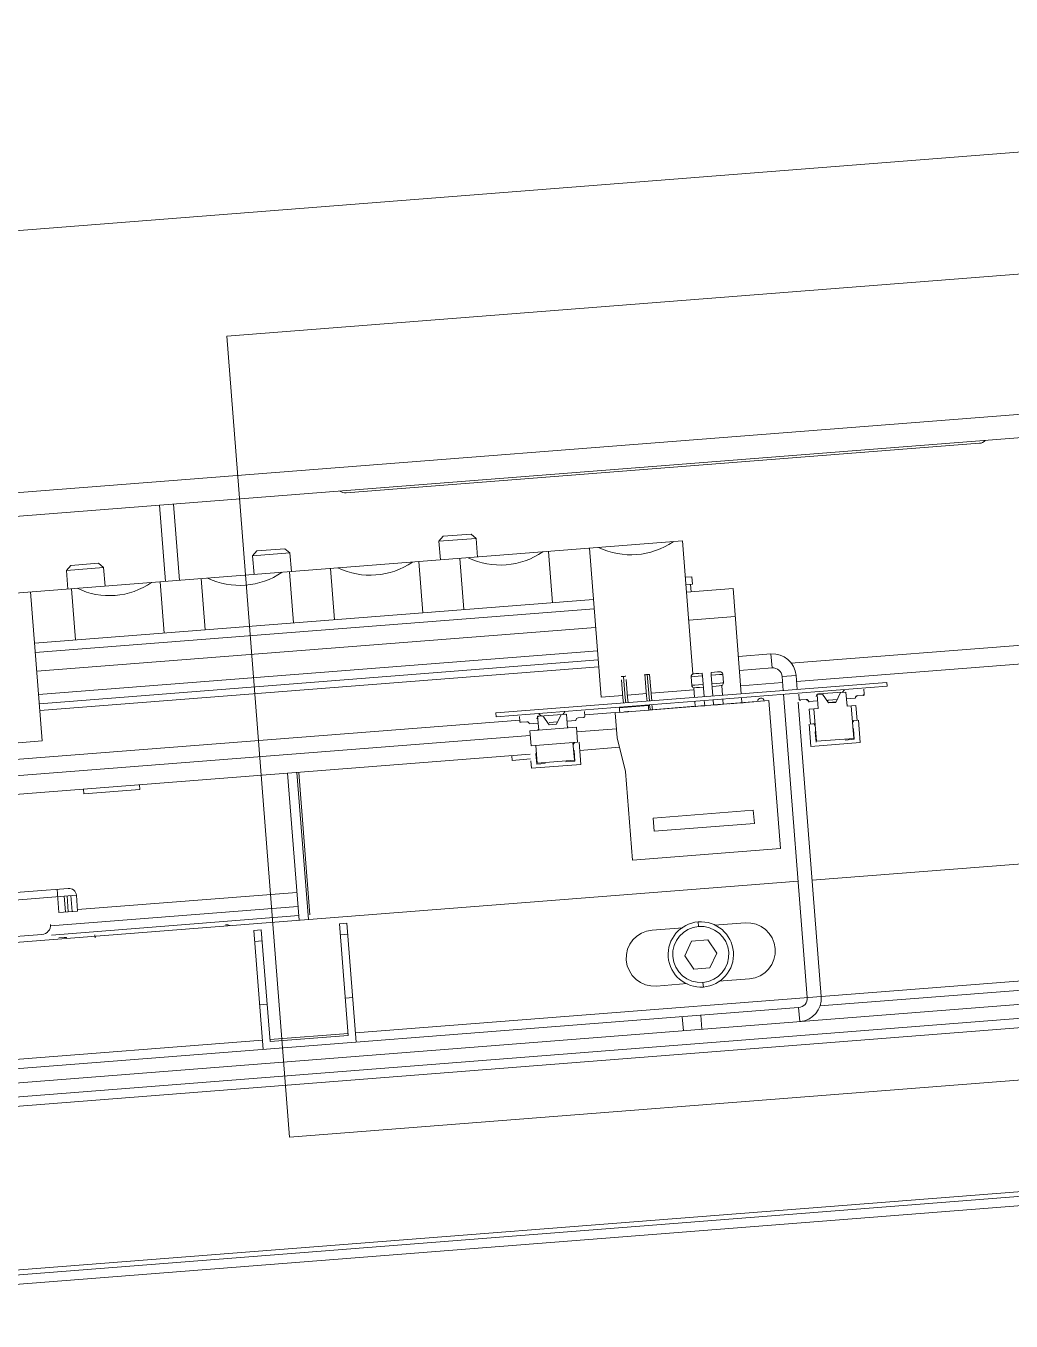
# Model space of a CAD drawing. Header units: millimetres. Extents: x 1954135 to 2038297, y 1349223 to 1397094.
# Drawn here: x 2001714.5 to 2001819.9, y 1381366.7 to 1381505.4 of the extents above; entities that cross this region are included whole.
import ezdxf

# ---------------------------------------------------------------- set-up
doc = ezdxf.new("R2010")
doc.units = ezdxf.units.MM
doc.header["$MEASUREMENT"] = 0
doc.layers.add('02_Unterzug', color=253, linetype='Continuous', lineweight=0, transparency=0.4)
doc.layers.add('10_Einrichtung', color=7, linetype='Continuous', lineweight=0)
doc.layers.add('10_Einrichtung (Construction)', color=7, linetype='Continuous', lineweight=0)

# ---------------------------------------------------------------- blocks, each defined once
blk = doc.blocks.new('GuLBl')
at = {"layer": '10_Einrichtung (Construction)', "color": 5, "linetype": 'Continuous', "lineweight": 13, "flags": 128}
blk.add_lwpolyline([(-1176.75, 0), (-0.5, 0), (-0.5, -86.05), (-1176.75, -86.05)], close=True, dxfattribs=at)
blk = doc.blocks.new('*U1541')
at = {"layer": '02_Unterzug', "color": 7}
for p, q in [((-1380.25, 10.18), (-1671.25, 10.18)), ((-1637.25, -17.82), (-1414.25, -17.82)), ((-1414.75, -20.32), (-1636.75, -20.32)), ((-1579.75, -20.32), (-1579.75, -28.52)), ((-1578.25, -28.52), (-1578.25, -20.32)), ((-1491.75, -20.57), (-1559.75, -20.57)), ((-1589.75, -26.02), (-1590.25, -26.52)), ((-1589.75, -26.02), (-1586.75, -26.02)), ((-1586.25, -26.52), (-1586.75, -26.02)), ((-1569.75, -26.02), (-1570.25, -26.52)), ((-1569.75, -26.02), (-1566.75, -26.02)), ((-1566.25, -26.52), (-1566.75, -26.02)), ((-1549.75, -26.02), (-1550.25, -26.52)), ((-1549.75, -26.02), (-1546.75, -26.02)), ((-1546.25, -26.52), (-1546.75, -26.02)), ((-1590.25, -26.52), (-1590.25, -28.52)), ((-1586.25, -26.52), (-1590.25, -26.52)), ((-1586.25, -28.52), (-1586.25, -26.52)), ((-1570.25, -26.52), (-1570.25, -28.52)), ((-1566.25, -26.52), (-1570.25, -26.52)), ((-1566.25, -28.52), (-1566.25, -26.52)), ((-1550.25, -26.52), (-1550.25, -28.52)), ((-1546.25, -26.52), (-1550.25, -26.52)), ((-1546.25, -28.52), (-1546.25, -26.52)), ((-1604.25, -28.52), (-1524.25, -28.52)), ((-1594.25, -44.52), (-1594.25, -28.52)), ((-1589.85, -34.02), (-1589.85, -28.52)), ((-1580.35, -34.02), (-1580.35, -28.52)), ((-1575.95, -34.02), (-1575.95, -28.52)), ((-1566.45, -34.02), (-1566.45, -28.52)), ((-1562.05, -34.02), (-1562.05, -28.52)), ((-1552.55, -34.02), (-1552.55, -28.52)), ((-1548.15, -34.02), (-1548.15, -28.52)), ((-1538.65, -34.02), (-1538.65, -28.52)), ((-1534.25, -28.52), (-1534.25, -44.52)), ((-1524.25, -42.8), (-1524.25, -28.52)), ((-1523.55, -32.42), (-1524.25, -32.42)), ((-1523.55, -33.22), (-1524.25, -33.22)), ((-1523.75, -34.02), (-1523.75, -33.22)), ((-1523.55, -33.22), (-1523.55, -32.42)), ((-1534.25, -34.02), (-1594.25, -34.02)), ((-1524.25, -34.02), (-1519.25, -34.02)), ((-1519.25, -34.02), (-1519.25, -45.32)), ((-1594.25, -35.02), (-1534.25, -35.02)), ((-1534.25, -37.02), (-1594.25, -37.02)), ((-1519.25, -37.02), (-1524.25, -37.02)), ((-1534.25, -39.52), (-1594.25, -39.52)), ((-1534.25, -40.52), (-1594.25, -40.52)), ((-1534.25, -41.26), (-1594.25, -41.26)), ((-1519.25, -41.32), (-1515.75, -41.32)), ((-1515.75, -42.82), (-1515.75, -41.32)), ((-1529.12, -45.32), (-1529.12, -42.49)), ((-1528.87, -45.32), (-1528.87, -42.49)), ((-1523.25, -42.79), (-1523.84, -42.79)), ((-1523.25, -42.79), (-1523.25, -42.79)), ((-1522.3, -42.79), (-1522.3, -42.79)), ((-1519.25, -42.82), (-1515.75, -42.82)), ((-1513.7, -42.48), (-1457.64, -42.48)), ((-1524.47, -43.08), (-1524.47, -44.02)), ((-1524.27, -44.29), (-1524.27, -45.32)), ((-1523.25, -43.09), (-1523.25, -45.32)), ((-1522.3, -43.09), (-1522.3, -45.32)), ((-1521.27, -45.32), (-1521.27, -44.27)), ((-1521.07, -44.02), (-1521.07, -43.08)), ((-1514.75, -43.82), (-1513.25, -43.82)), ((-1514.75, -45.32), (-1514.75, -43.82)), ((-1513.25, -45.32), (-1513.25, -43.82)), ((-1604.25, -44.52), (-1594.25, -44.52)), ((-1545.62, -45.73), (-1545.62, -45.32)), ((-1545.62, -45.32), (-1503.62, -45.32)), ((-1503.62, -45.73), (-1545.62, -45.73)), ((-1534.25, -44.52), (-1531.91, -44.52)), ((-1531.41, -44.52), (-1529.37, -44.52)), ((-1529.12, -46.2), (-1529.12, -45.73)), ((-1528.87, -44.52), (-1524.27, -44.52)), ((-1528.87, -46.29), (-1528.87, -45.73)), ((-1524.27, -45.73), (-1524.27, -46.31)), ((-1523.25, -45.73), (-1523.25, -46.29)), ((-1522.3, -45.73), (-1522.3, -46.29)), ((-1521.27, -46.31), (-1521.27, -45.73)), ((-1519.25, -44.48), (-1514.75, -44.48)), ((-1519.25, -45.73), (-1519.25, -46.29)), ((-1514.75, -78.32), (-1514.75, -45.73)), ((-1513.25, -44.48), (-1457.64, -44.48)), ((-1503.62, -45.73), (-1503.62, -45.32)), ((-1543.12, -46.28), (-1604.25, -46.28)), ((-1543.12, -46.41), (-1543.12, -45.91)), ((-1542.99, -46.53), (-1542.37, -46.53)), ((-1541.17, -46.78), (-1542.12, -46.78)), ((-1541.27, -46.28), (-1541.27, -46.28)), ((-1540.6, -46.03), (-1541.17, -46.03)), ((-1541.17, -47.53), (-1541.17, -46.03)), ((-1540.77, -46.03), (-1541.02, -45.78)), ((-1540.02, -47.03), (-1540.6, -46.03)), ((-1540.46, -46.03), (-1538.07, -46.03)), ((-1540, -47.03), (-1540.02, -47.03)), ((-1540.02, -47.03), (-1540, -47.03)), ((-1539.22, -47.03), (-1540.02, -47.03)), ((-1540, -47.03), (-1540.02, -47.03)), ((-1539.08, -46.78), (-1540, -46.78)), ((-1540, -46.98), (-1540, -46.98)), ((-1539.22, -47.03), (-1539.24, -47.03)), ((-1538.64, -46.03), (-1539.22, -47.03)), ((-1538.47, -46.03), (-1538.22, -45.78)), ((-1538.47, -45.98), (-1538.47, -45.98)), ((-1538.22, -45.98), (-1538.22, -45.98)), ((-1538.07, -47.53), (-1538.07, -46.03)), ((-1537.12, -46.78), (-1538.07, -46.78)), ((-1536.25, -46.53), (-1536.87, -46.53)), ((-1536.12, -45.91), (-1536.12, -46.41)), ((-1532.87, -46.28), (-1536.12, -46.28)), ((-1532.87, -46.29), (-1532.87, -48.99)), ((-1532.87, -46.29), (-1516.37, -46.29)), ((-1529.27, -45.79), (-1532.4, -45.79)), ((-1524.27, -46.28), (-1528.96, -46.28)), ((-1528.5, -46.29), (-1528.87, -46.29)), ((-1517.97, -46.29), (-1522.3, -46.29)), ((-1516.37, -46.29), (-1516.37, -62.17)), ((-1516.37, -46.29), (-1516.37, -46.29)), ((-1516.37, -46.29), (-1516.37, -62.17)), ((-1513.25, -78.32), (-1513.25, -46.68)), ((-1513.12, -45.86), (-1513.12, -46.36)), ((-1513.12, -46.41), (-1513.12, -46.41)), ((-1512.37, -46.48), (-1512.99, -46.48)), ((-1512.99, -46.53), (-1512.99, -46.53)), ((-1512.37, -46.53), (-1512.37, -46.53)), ((-1511.17, -46.73), (-1512.12, -46.73)), ((-1512.12, -46.78), (-1512.12, -46.78)), ((-1511.27, -46.23), (-1511.27, -46.23)), ((-1511.17, -46.03), (-1511.17, -47.53)), ((-1510.6, -46.03), (-1511.17, -46.03)), ((-1508.47, -45.98), (-1511.02, -45.98)), ((-1510.02, -47.03), (-1510.6, -46.03)), ((-1509.22, -47.03), (-1510.02, -47.03)), ((-1510, -46.73), (-1509.05, -46.73)), ((-1509.19, -46.98), (-1510, -46.98)), ((-1508.64, -46.03), (-1509.22, -47.03)), ((-1508.07, -46.03), (-1508.64, -46.03)), ((-1508.22, -45.78), (-1508.47, -46.03)), ((-1508.07, -47.53), (-1508.07, -46.03)), ((-1508.07, -46.73), (-1507.12, -46.73)), ((-1507.12, -46.78), (-1507.12, -46.78)), ((-1506.25, -46.48), (-1506.87, -46.48)), ((-1506.87, -46.53), (-1506.87, -46.53)), ((-1506.25, -46.53), (-1506.25, -46.53)), ((-1506.12, -45.86), (-1506.12, -46.36)), ((-1506.12, -46.41), (-1506.12, -46.41)), ((-1542.12, -48.02), (-1609.25, -48.02)), ((-1542.12, -47.53), (-1542.12, -49.13)), ((-1542.12, -47.53), (-1537.12, -47.53)), ((-1541.27, -47.41), (-1541.27, -47.41)), ((-1537.97, -47.41), (-1537.97, -47.41)), ((-1537.12, -49.13), (-1537.12, -47.53)), ((-1532.87, -48.02), (-1537.12, -48.02)), ((-1512.12, -47.53), (-1511.17, -47.53)), ((-1512.12, -49.13), (-1512.12, -47.53)), ((-1511.62, -47.53), (-1511.62, -51.03)), ((-1508.07, -47.53), (-1507.12, -47.53)), ((-1507.97, -47.41), (-1507.97, -47.41)), ((-1507.62, -51.03), (-1507.62, -47.53)), ((-1507.12, -47.53), (-1507.12, -49.13)), ((-1542.12, -49.13), (-1537.12, -49.13)), ((-1541.67, -50.03), (-1541.62, -49.93)), ((-1541.62, -51.03), (-1541.62, -49.13)), ((-1537.62, -49.33), (-1537.47, -49.13)), ((-1537.62, -49.13), (-1537.62, -51.03)), ((-1537.62, -49.93), (-1537.57, -50.03)), ((-1536.97, -51.53), (-1536.97, -49.13)), ((-1532.87, -48.99), (-1532.25, -52.67)), ((-1532.87, -48.99), (-1532.87, -48.99)), ((-1512.27, -51.53), (-1512.27, -49.13)), ((-1512.12, -49.13), (-1511.62, -49.13)), ((-1511.77, -49.13), (-1511.62, -49.33)), ((-1511.67, -50.03), (-1511.62, -49.93)), ((-1507.62, -49.33), (-1507.47, -49.13)), ((-1507.62, -49.13), (-1507.12, -49.13)), ((-1507.62, -49.93), (-1507.57, -50.03)), ((-1506.97, -51.53), (-1506.97, -49.13)), ((-1542.27, -50.02), (-1609.25, -50.02)), ((-1590.25, -50.02), (-1590.25, -50.52)), ((-1584.25, -50.52), (-1590.25, -50.52)), ((-1584.25, -50.52), (-1584.25, -50.02)), ((-1568.34, -65.82), (-1568.34, -50.02)), ((-1567.34, -50.02), (-1567.34, -65.82)), ((-1567.14, -50.02), (-1567.14, -65.32)), ((-1544.25, -50.02), (-1544.25, -50.52)), ((-1542.28, -50.52), (-1544.25, -50.52)), ((-1542.27, -50.74), (-1542.27, -51.53)), ((-1541.67, -51.13), (-1541.67, -50.03)), ((-1540.77, -51.13), (-1541.67, -51.13)), ((-1541.62, -51.03), (-1537.62, -51.03)), ((-1537.57, -51.13), (-1538.56, -51.13)), ((-1537.57, -50.03), (-1537.57, -51.13)), ((-1532.7, -50.02), (-1536.97, -50.02)), ((-1511.67, -51.13), (-1511.67, -50.03)), ((-1507.62, -51.03), (-1511.62, -51.03)), ((-1507.57, -51.13), (-1508.56, -51.13)), ((-1507.57, -50.03), (-1507.57, -51.13)), ((-1536.97, -51.53), (-1542.27, -51.53)), ((-1532.25, -52.67), (-1532.25, -62.17)), ((-1532.25, -52.67), (-1532.25, -52.67)), ((-1506.97, -51.53), (-1512.27, -51.53)), ((-1529.69, -57.87), (-1518.94, -57.87)), ((-1529.69, -59.27), (-1529.69, -57.87)), ((-1518.94, -57.87), (-1518.94, -59.27)), ((-1518.94, -59.27), (-1529.69, -59.27)), ((-1592.7, -60.48), (-1621.75, -60.48)), ((-1593.9, -60.48), (-1593.9, -62.98)), ((-1591.9, -61.28), (-1621.75, -61.28)), ((-1593.2, -62.98), (-1593.2, -61.28)), ((-1592.9, -61.28), (-1592.9, -62.98)), ((-1592.5, -61.28), (-1592.5, -62.98)), ((-1591.9, -62.98), (-1591.9, -61.28)), ((-1532.25, -62.17), (-1516.37, -62.17)), ((-1532.25, -62.17), (-1532.25, -62.17)), ((-1516.37, -62.17), (-1516.37, -62.17)), ((-1593.9, -62.98), (-1591.9, -62.98)), ((-1591.9, -62.82), (-1568.34, -62.82)), ((-1621.75, -65.18), (-1595.9, -65.18)), ((-1594.9, -64.32), (-1568.34, -64.32)), ((-1514.75, -65.82), (-1621.75, -65.82)), ((-1594.9, -65.32), (-1568.34, -65.32)), ((-1590.25, -65.68), (-1590.25, -65.99)), ((-1573.25, -79.32), (-1573.25, -66.52)), ((-1572.45, -66.52), (-1573.25, -66.52)), ((-1572.45, -66.52), (-1572.45, -78.52)), ((-1564.05, -78.52), (-1564.05, -66.52)), ((-1564.05, -66.52), (-1563.25, -66.52)), ((-1563.25, -79.32), (-1563.25, -66.52)), ((-1427.75, -65.82), (-1513.25, -65.82)), ((-1572.45, -67.72), (-1573.25, -67.72)), ((-1563.25, -67.72), (-1564.05, -67.72)), ((-1525.75, -69.82), (-1525.75, -69.32)), ((-1527.44, -69.82), (-1530.75, -69.82)), ((-1520.75, -69.82), (-1524.06, -69.82)), ((-1527.48, -72.82), (-1526.62, -71.32)), ((-1526.62, -71.32), (-1524.88, -71.32)), ((-1524.88, -71.32), (-1524.02, -72.82)), ((-1526.62, -74.32), (-1527.48, -72.82)), ((-1524.02, -72.82), (-1524.88, -74.32)), ((-1572.45, -74.52), (-1573.25, -74.52)), ((-1563.25, -74.52), (-1564.05, -74.52)), ((-1524.88, -74.32), (-1526.62, -74.32)), ((-1530.75, -75.82), (-1527.44, -75.82)), ((-1525.75, -76.32), (-1525.75, -75.82)), ((-1524.06, -75.82), (-1520.75, -75.82)), ((-1573.25, -78.32), (-1625.75, -78.32)), ((-1564.05, -78.32), (-1572.45, -78.32)), ((-1564.05, -78.52), (-1572.45, -78.52)), ((-1425.75, -78.32), (-1563.25, -78.32)), ((-1515.75, -79.32), (-1620.75, -79.32)), ((-1528.25, -80.82), (-1528.25, -79.32)), ((-1526.25, -79.32), (-1526.25, -80.82)), ((-1515.75, -79.32), (-1515.75, -80.82)), ((-1425.75, -79.32), (-1513.46, -79.32)), ((-1652.25, -80.82), (-1399.25, -80.82)), ((-1652.25, -82.32), (-1399.25, -82.32)), ((-1653.75, -83.32), (-1397.75, -83.32)), ((-1671.25, -100.82), (-1380.25, -100.82)), ((-1634.75, -101.32), (-1416.75, -101.32)), ((-1416.75, -102.32), (-1634.75, -102.32))]:
    blk.add_line(p, q, dxfattribs=at)
at = {"layer": '02_Unterzug', "color": 7, "flags": 128}
for points in [[(-1531.66, -42.49), (-1531.74, -42.49), (-1531.81, -42.49), (-1531.85, -42.49), (-1531.88, -42.49), (-1531.9, -42.49), (-1531.91, -42.49), (-1531.9, -42.49), (-1531.88, -42.49), (-1531.85, -42.49), (-1531.81, -42.49), (-1531.74, -42.49), (-1531.66, -42.49)], [(-1531.91, -42.84), (-1531.91, -44.78), (-1531.91, -45.32)], [(-1531.66, -42.49), (-1531.58, -42.49), (-1531.51, -42.49), (-1531.47, -42.49), (-1531.44, -42.49), (-1531.42, -42.49), (-1531.41, -42.49), (-1531.42, -42.49), (-1531.44, -42.49), (-1531.47, -42.49), (-1531.51, -42.49), (-1531.58, -42.49), (-1531.66, -42.49)], [(-1531.66, -45.32), (-1531.66, -44.78), (-1531.66, -42.49)], [(-1531.41, -45.32), (-1531.41, -44.78), (-1531.41, -42.84)], [(-1529.37, -42.43), (-1529.37, -44.75), (-1529.37, -45.32)], [(-1529.12, -42.49), (-1529.2, -42.49), (-1529.27, -42.49), (-1529.31, -42.49), (-1529.34, -42.49), (-1529.36, -42.49), (-1529.37, -42.49), (-1529.36, -42.49), (-1529.34, -42.49), (-1529.31, -42.49), (-1529.27, -42.49), (-1529.2, -42.49), (-1529.12, -42.49)], [(-1529.12, -42.49), (-1529.04, -42.49), (-1528.97, -42.49), (-1528.93, -42.49), (-1528.9, -42.49), (-1528.88, -42.49), (-1528.87, -42.49), (-1528.88, -42.49), (-1528.9, -42.49), (-1528.93, -42.49), (-1528.97, -42.49), (-1529.04, -42.49), (-1529.12, -42.49)], [(-1529.12, -42.49), (-1529.04, -42.49), (-1528.97, -42.49), (-1528.93, -42.49), (-1528.9, -42.49), (-1528.88, -42.49), (-1528.87, -42.49), (-1528.88, -42.49), (-1528.9, -42.49), (-1528.93, -42.49), (-1528.97, -42.49), (-1529.04, -42.49), (-1529.12, -42.49)], [(-1524.17, -42.79), (-1524.11, -42.79), (-1523.92, -42.79), (-1523.62, -42.79), (-1523.25, -42.79)], [(-1523.84, -42.79), (-1523.92, -42.79), (-1524.11, -42.79), (-1524.17, -42.79)], [(-1523.25, -43.09), (-1523.25, -43.03), (-1523.25, -42.98), (-1523.25, -42.88), (-1523.25, -42.81), (-1523.25, -42.79)], [(-1523.25, -42.79), (-1523.25, -42.81), (-1523.25, -42.88), (-1523.25, -42.98), (-1523.25, -43.09)], [(-1523.25, -43.09), (-1523.25, -43.03), (-1523.25, -42.98), (-1523.25, -42.88), (-1523.25, -42.81), (-1523.25, -42.79)], [(-1522.3, -42.79), (-1522.3, -42.81), (-1522.3, -42.84), (-1522.3, -42.88), (-1522.3, -42.98), (-1522.3, -43.09)], [(-1522.3, -42.79), (-1521.92, -42.79), (-1521.62, -42.79), (-1521.44, -42.79), (-1521.37, -42.79)], [(-1521.37, -42.79), (-1521.44, -42.79), (-1521.62, -42.79), (-1521.92, -42.79), (-1522.3, -42.79)], [(-1522.3, -43.09), (-1522.3, -43.03), (-1522.3, -42.98), (-1522.3, -42.88), (-1522.3, -42.81), (-1522.3, -42.79)], [(-1524.47, -43.09), (-1524.38, -43.09), (-1524.13, -43.09), (-1523.69, -43.09), (-1523.25, -43.09)], [(-1524.47, -44.01), (-1524.38, -44.01), (-1524.13, -44.01), (-1523.74, -44.01), (-1523.25, -44.01)], [(-1523.25, -44.01), (-1523.74, -44.01), (-1524.13, -44.01), (-1524.37, -44.01), (-1524.47, -44.01)], [(-1523.25, -44.29), (-1523.66, -44.29), (-1523.99, -44.29), (-1524.2, -44.29), (-1524.27, -44.29)], [(-1524.27, -44.29), (-1524.2, -44.29), (-1523.99, -44.29), (-1523.66, -44.29), (-1523.25, -44.29)], [(-1521.07, -43.09), (-1521.16, -43.09), (-1521.41, -43.09), (-1521.85, -43.09), (-1522.3, -43.09)], [(-1522.3, -43.09), (-1521.8, -43.09), (-1521.41, -43.09), (-1521.16, -43.09), (-1521.07, -43.09)], [(-1522.3, -44.01), (-1521.8, -44.01), (-1521.41, -44.01), (-1521.16, -44.01), (-1521.07, -44.01)], [(-1521.07, -44.01), (-1521.17, -44.01), (-1521.41, -44.01), (-1521.8, -44.01), (-1522.3, -44.01)], [(-1522.3, -44.29), (-1521.88, -44.29), (-1521.55, -44.29), (-1521.34, -44.29), (-1521.27, -44.29)], [(-1521.27, -44.29), (-1521.34, -44.29), (-1521.55, -44.29), (-1521.88, -44.29), (-1522.3, -44.29)], [(-1532.37, -46.29), (-1532.37, -46.1), (-1532.37, -45.94), (-1532.37, -45.83), (-1532.37, -45.79)], [(-1532.37, -45.79), (-1532.37, -45.83), (-1532.37, -45.94), (-1532.37, -46.1), (-1532.37, -46.29)], [(-1532.37, -46.29), (-1532.37, -46.1), (-1532.37, -45.94), (-1532.37, -45.83), (-1532.37, -45.79)], [(-1531.41, -46.29), (-1531.42, -46.29), (-1531.46, -46.29), (-1531.52, -46.29), (-1531.6, -46.29), (-1531.68, -46.29), (-1531.76, -46.29), (-1531.83, -46.29), (-1531.88, -46.29)], [(-1528.87, -46.29), (-1528.88, -46.29), (-1528.92, -46.29), (-1528.98, -46.29), (-1529.06, -46.29), (-1529.14, -46.29), (-1529.22, -46.29), (-1529.29, -46.29), (-1529.34, -46.29)], [(-1529.27, -45.79), (-1529.27, -45.83), (-1529.27, -45.94), (-1529.27, -46.1), (-1529.27, -46.29)], [(-1529.27, -46.29), (-1529.27, -46.1), (-1529.27, -45.94), (-1529.27, -45.83), (-1529.27, -45.79)], [(-1523.25, -46.29), (-1523.66, -46.29), (-1523.99, -46.29), (-1524.2, -46.29), (-1524.27, -46.29)], [(-1524.27, -46.29), (-1524.2, -46.29), (-1523.99, -46.29), (-1523.66, -46.29), (-1523.25, -46.29)], [(-1523.25, -46.29), (-1523.66, -46.29), (-1523.99, -46.29), (-1524.2, -46.29), (-1524.27, -46.29)], [(-1522.3, -46.29), (-1521.88, -46.29), (-1521.55, -46.29), (-1521.34, -46.29), (-1521.27, -46.29), (-1521.34, -46.29), (-1521.55, -46.29), (-1521.88, -46.29), (-1522.3, -46.29)], [(-1521.27, -46.29), (-1521.34, -46.29), (-1521.55, -46.29), (-1521.88, -46.29), (-1522.3, -46.29)], [(-1520.67, -46.29), (-1520.6, -46.29), (-1520.41, -46.29), (-1520.11, -46.29), (-1519.77, -46.29)], [(-1519.77, -46.29), (-1520.11, -46.29), (-1520.41, -46.29), (-1520.6, -46.29), (-1520.67, -46.29)], [(-1520.67, -46.29), (-1520.6, -46.29), (-1520.41, -46.29), (-1520.11, -46.29), (-1519.77, -46.29)], [(-1518.87, -46.29), (-1518.94, -46.29), (-1519.13, -46.29), (-1519.43, -46.29), (-1519.77, -46.29)], [(-1519.77, -46.29), (-1519.43, -46.29), (-1519.13, -46.29), (-1518.94, -46.29), (-1518.87, -46.29)], [(-1519.77, -46.29), (-1519.43, -46.29), (-1519.13, -46.29), (-1518.94, -46.29), (-1518.87, -46.29)], [(-1593.31, -65.73), (-1593.3, -65.71), (-1593.54, -65.68), (-1594.11, -65.68)]]:
    blk.add_lwpolyline(points, dxfattribs=at)
at = {"layer": '02_Unterzug', "color": 7}
for centre, radius, start, end in [((-1559.75, -19.57), 1, 228.5904, 270), ((-1491.75, -19.57), 1, 270, 311.4096), ((-1585.25, -21.59), 8, 240, 300), ((-1571.25, -21.59), 8, 240, 300), ((-1557.25, -21.59), 8, 240, 300), ((-1543.25, -21.59), 8, 240, 300), ((-1529.25, -21.59), 8, 240, 300), ((-1515.75, -43.82), 2.5, 0, 90), ((-1524.17, -43.09), 0.3, 90, 180.0175), ((-1521.37, -43.09), 0.3, 0.0175, 90), ((-1515.75, -43.82), 1, 360, 90), ((-1524.17, -44.01), 0.3, 180.0175, 250.5112), ((-1521.37, -44.01), 0.3, 289.6195, 0.0175), ((-1542.99, -46.41), 0.124, 179.6116, 270.3884), ((-1542.99, -46.41), 0.124, 179.6116, 270.3884), ((-1542.37, -46.78), 0.249, 359.8212, 90.1788), ((-1542.37, -46.78), 0.249, 359.8212, 90.1788), ((-1541.02, -46.28), 0.249, 89.8212, 180.1788), ((-1541.02, -46.28), 0.249, 89.8212, 180.1788), ((-1536.87, -46.78), 0.249, 89.8212, 180.1788), ((-1536.87, -46.78), 0.249, 89.8212, 180.1788), ((-1536.25, -46.41), 0.124, 269.6116, 0.3884), ((-1536.25, -46.41), 0.124, 269.6116, 0.3884), ((-1517.22, -46.29), 0.35, 0, 180), ((-1517.22, -46.29), 0.35, 90, 180), ((-1512.99, -46.36), 0.124, 179.6116, 270.3884), ((-1512.99, -46.36), 0.124, 179.6116, 270.3884), ((-1512.99, -46.41), 0.124, 179.6116, 270.3884), ((-1512.37, -46.73), 0.249, 359.8212, 90.1788), ((-1512.37, -46.73), 0.249, 359.8212, 90.1788), ((-1512.37, -46.78), 0.249, 359.8212, 90.1788), ((-1511.02, -46.23), 0.249, 89.8212, 180.1788), ((-1511.02, -46.23), 0.249, 89.8212, 180.1788), ((-1510, -46.85), 0.118, 86.506, 183.5289), ((-1510, -46.85), 0.118, 86.6109, 183.4238), ((-1506.87, -46.73), 0.249, 89.8212, 180.1788), ((-1506.87, -46.73), 0.249, 89.8212, 180.1788), ((-1506.87, -46.78), 0.249, 89.8212, 180.1788), ((-1506.25, -46.36), 0.124, 269.6116, 0.3884), ((-1506.25, -46.36), 0.124, 269.6116, 0.3884), ((-1506.25, -46.41), 0.124, 269.6116, 0.3884), ((-1541.15, -47.41), 0.124, 179.6299, 259.5788), ((-1541.15, -47.41), 0.124, 179.6354, 259.5979), ((-1592.7, -61.28), 0.8, 360, 90), ((-1595.9, -64.18), 1, 270, 0), ((-1576.21, -66.69), 1.01, 62.4037, 91.9828), ((-1525.75, -72.82), 3.5, 90, 270), ((-1525.75, -72.82), 3.5, 270, 90), ((-1530.75, -72.82), 3, 90, 270), ((-1525.75, -72.82), 3, 90, 270), ((-1525.75, -72.82), 3, 270, 90), ((-1520.75, -72.82), 3, 270, 90), ((-1515.75, -78.32), 2.5, 270, 360), ((-1515.75, -78.32), 1, 270, 0)]:
    blk.add_arc(centre, radius, start, end, dxfattribs=at)
blk = doc.blocks.new('Lübecker Kompakt 2024 rechts lang')
at = {"layer": '10_Einrichtung', "color": 7}
for p, q in [((-1380.25, 25.44), (-1671.25, 25.44)), ((-1637.25, -2.56), (-1414.25, -2.56)), ((-1414.75, -5.06), (-1636.75, -5.06)), ((-1579.75, -5.06), (-1579.75, -13.26)), ((-1578.25, -13.26), (-1578.25, -5.06)), ((-1491.75, -5.31), (-1559.75, -5.31)), ((-1589.75, -10.76), (-1590.25, -11.26)), ((-1589.75, -10.76), (-1586.75, -10.76)), ((-1586.25, -11.26), (-1586.75, -10.76)), ((-1569.75, -10.76), (-1570.25, -11.26)), ((-1569.75, -10.76), (-1566.75, -10.76)), ((-1566.25, -11.26), (-1566.75, -10.76)), ((-1549.75, -10.76), (-1550.25, -11.26)), ((-1549.75, -10.76), (-1546.75, -10.76)), ((-1546.25, -11.26), (-1546.75, -10.76)), ((-1590.25, -11.26), (-1590.25, -13.26)), ((-1586.25, -11.26), (-1590.25, -11.26)), ((-1586.25, -13.26), (-1586.25, -11.26)), ((-1570.25, -11.26), (-1570.25, -13.26)), ((-1566.25, -11.26), (-1570.25, -11.26)), ((-1566.25, -13.26), (-1566.25, -11.26)), ((-1550.25, -11.26), (-1550.25, -13.26)), ((-1546.25, -11.26), (-1550.25, -11.26)), ((-1546.25, -13.26), (-1546.25, -11.26)), ((-1604.25, -13.26), (-1524.25, -13.26)), ((-1594.25, -29.26), (-1594.25, -13.26)), ((-1589.85, -18.76), (-1589.85, -13.26)), ((-1580.35, -18.76), (-1580.35, -13.26)), ((-1575.95, -18.76), (-1575.95, -13.26)), ((-1566.45, -18.76), (-1566.45, -13.26)), ((-1562.05, -18.76), (-1562.05, -13.26)), ((-1552.55, -18.76), (-1552.55, -13.26)), ((-1548.15, -18.76), (-1548.15, -13.26)), ((-1538.65, -18.76), (-1538.65, -13.26)), ((-1534.25, -13.26), (-1534.25, -29.26)), ((-1524.25, -27.54), (-1524.25, -13.26)), ((-1523.55, -17.16), (-1524.25, -17.16)), ((-1523.55, -17.96), (-1524.25, -17.96)), ((-1523.75, -18.76), (-1523.75, -17.96)), ((-1523.55, -17.96), (-1523.55, -17.16)), ((-1534.25, -18.76), (-1594.25, -18.76)), ((-1524.25, -18.76), (-1519.25, -18.76)), ((-1519.25, -18.76), (-1519.25, -30.06)), ((-1594.25, -19.76), (-1534.25, -19.76)), ((-1534.25, -21.76), (-1594.25, -21.76)), ((-1519.25, -21.76), (-1524.25, -21.76)), ((-1534.25, -24.26), (-1594.25, -24.26)), ((-1534.25, -25.26), (-1594.25, -25.26)), ((-1534.25, -26), (-1594.25, -26)), ((-1519.25, -26.06), (-1515.75, -26.06)), ((-1515.75, -27.56), (-1515.75, -26.06)), ((-1529.12, -30.06), (-1529.12, -27.23)), ((-1528.87, -30.06), (-1528.87, -27.23)), ((-1523.25, -27.53), (-1523.84, -27.53)), ((-1523.25, -27.53), (-1523.25, -27.53)), ((-1522.3, -27.53), (-1522.3, -27.53)), ((-1519.25, -27.56), (-1515.75, -27.56)), ((-1513.7, -27.22), (-1457.64, -27.22)), ((-1524.47, -27.82), (-1524.47, -28.76)), ((-1524.27, -29.03), (-1524.27, -30.06)), ((-1523.25, -27.83), (-1523.25, -30.06)), ((-1522.3, -27.83), (-1522.3, -30.06)), ((-1521.27, -30.06), (-1521.27, -29.01)), ((-1521.07, -28.76), (-1521.07, -27.82)), ((-1514.75, -28.56), (-1513.25, -28.56)), ((-1514.75, -30.06), (-1514.75, -28.56)), ((-1513.25, -30.06), (-1513.25, -28.56)), ((-1604.25, -29.26), (-1594.25, -29.26)), ((-1545.62, -30.47), (-1545.62, -30.06)), ((-1545.62, -30.06), (-1503.62, -30.06)), ((-1503.62, -30.47), (-1545.62, -30.47)), ((-1534.25, -29.26), (-1531.91, -29.26)), ((-1531.41, -29.26), (-1529.37, -29.26)), ((-1529.12, -30.94), (-1529.12, -30.47)), ((-1528.87, -29.26), (-1524.27, -29.26)), ((-1528.87, -31.03), (-1528.87, -30.47)), ((-1524.27, -30.47), (-1524.27, -31.05)), ((-1523.25, -30.47), (-1523.25, -31.03)), ((-1522.3, -30.47), (-1522.3, -31.03)), ((-1521.27, -31.05), (-1521.27, -30.47)), ((-1519.25, -29.22), (-1514.75, -29.22)), ((-1519.25, -30.47), (-1519.25, -31.03)), ((-1514.75, -63.06), (-1514.75, -30.47)), ((-1513.25, -29.22), (-1457.64, -29.22)), ((-1503.62, -30.47), (-1503.62, -30.06)), ((-1543.12, -31.02), (-1604.25, -31.02)), ((-1543.12, -31.15), (-1543.12, -30.65)), ((-1542.99, -31.27), (-1542.37, -31.27)), ((-1541.17, -31.52), (-1542.12, -31.52)), ((-1541.27, -31.02), (-1541.27, -31.02)), ((-1540.6, -30.77), (-1541.17, -30.77)), ((-1541.17, -32.27), (-1541.17, -30.77)), ((-1540.77, -30.77), (-1541.02, -30.52)), ((-1540.02, -31.77), (-1540.6, -30.77)), ((-1540.46, -30.77), (-1538.07, -30.77)), ((-1540, -31.77), (-1540.02, -31.77)), ((-1540.02, -31.77), (-1540, -31.77)), ((-1539.22, -31.77), (-1540.02, -31.77)), ((-1540, -31.77), (-1540.02, -31.77)), ((-1539.08, -31.52), (-1540, -31.52)), ((-1540, -31.72), (-1540, -31.72)), ((-1539.22, -31.77), (-1539.24, -31.77)), ((-1538.64, -30.77), (-1539.22, -31.77)), ((-1538.47, -30.77), (-1538.22, -30.52)), ((-1538.47, -30.72), (-1538.47, -30.72)), ((-1538.22, -30.72), (-1538.22, -30.72)), ((-1538.07, -32.27), (-1538.07, -30.77)), ((-1537.12, -31.52), (-1538.07, -31.52)), ((-1536.25, -31.27), (-1536.87, -31.27)), ((-1536.12, -30.65), (-1536.12, -31.15)), ((-1532.87, -31.02), (-1536.12, -31.02)), ((-1532.87, -31.03), (-1532.87, -33.73)), ((-1532.87, -31.03), (-1516.37, -31.03)), ((-1529.27, -30.53), (-1532.4, -30.53)), ((-1524.27, -31.02), (-1528.96, -31.02)), ((-1528.5, -31.03), (-1528.87, -31.03)), ((-1517.97, -31.03), (-1522.3, -31.03)), ((-1516.37, -31.03), (-1516.37, -46.91)), ((-1516.37, -31.03), (-1516.37, -31.03)), ((-1516.37, -31.03), (-1516.37, -46.91)), ((-1513.25, -63.06), (-1513.25, -31.42)), ((-1513.12, -30.6), (-1513.12, -31.1)), ((-1513.12, -31.15), (-1513.12, -31.15)), ((-1512.37, -31.22), (-1512.99, -31.22)), ((-1512.99, -31.27), (-1512.99, -31.27)), ((-1512.37, -31.27), (-1512.37, -31.27)), ((-1511.17, -31.47), (-1512.12, -31.47)), ((-1512.12, -31.52), (-1512.12, -31.52)), ((-1511.27, -30.97), (-1511.27, -30.97)), ((-1511.17, -30.77), (-1511.17, -32.27)), ((-1510.6, -30.77), (-1511.17, -30.77)), ((-1508.47, -30.72), (-1511.02, -30.72)), ((-1510.02, -31.77), (-1510.6, -30.77)), ((-1509.22, -31.77), (-1510.02, -31.77)), ((-1510, -31.47), (-1509.05, -31.47)), ((-1509.19, -31.72), (-1510, -31.72)), ((-1508.64, -30.77), (-1509.22, -31.77)), ((-1508.07, -30.77), (-1508.64, -30.77)), ((-1508.22, -30.52), (-1508.47, -30.77)), ((-1508.07, -32.27), (-1508.07, -30.77)), ((-1508.07, -31.47), (-1507.12, -31.47)), ((-1507.12, -31.52), (-1507.12, -31.52)), ((-1506.25, -31.22), (-1506.87, -31.22)), ((-1506.87, -31.27), (-1506.87, -31.27)), ((-1506.25, -31.27), (-1506.25, -31.27)), ((-1506.12, -30.6), (-1506.12, -31.1)), ((-1506.12, -31.15), (-1506.12, -31.15)), ((-1542.12, -32.76), (-1609.25, -32.76)), ((-1542.12, -32.27), (-1542.12, -33.87)), ((-1542.12, -32.27), (-1537.12, -32.27)), ((-1541.27, -32.15), (-1541.27, -32.15)), ((-1537.97, -32.15), (-1537.97, -32.15)), ((-1537.12, -33.87), (-1537.12, -32.27)), ((-1532.87, -32.76), (-1537.12, -32.76)), ((-1512.12, -32.27), (-1511.17, -32.27)), ((-1512.12, -33.87), (-1512.12, -32.27)), ((-1511.62, -32.27), (-1511.62, -35.77)), ((-1508.07, -32.27), (-1507.12, -32.27)), ((-1507.97, -32.15), (-1507.97, -32.15)), ((-1507.62, -35.77), (-1507.62, -32.27)), ((-1507.12, -32.27), (-1507.12, -33.87)), ((-1542.12, -33.87), (-1537.12, -33.87)), ((-1541.67, -34.77), (-1541.62, -34.67)), ((-1541.62, -35.77), (-1541.62, -33.87)), ((-1537.62, -34.07), (-1537.47, -33.87)), ((-1537.62, -33.87), (-1537.62, -35.77)), ((-1537.62, -34.67), (-1537.57, -34.77)), ((-1536.97, -36.27), (-1536.97, -33.87)), ((-1532.87, -33.73), (-1532.25, -37.41)), ((-1532.87, -33.73), (-1532.87, -33.73)), ((-1512.27, -36.27), (-1512.27, -33.87)), ((-1512.12, -33.87), (-1511.62, -33.87)), ((-1511.77, -33.87), (-1511.62, -34.07)), ((-1511.67, -34.77), (-1511.62, -34.67)), ((-1507.62, -34.07), (-1507.47, -33.87)), ((-1507.62, -33.87), (-1507.12, -33.87)), ((-1507.62, -34.67), (-1507.57, -34.77)), ((-1506.97, -36.27), (-1506.97, -33.87)), ((-1542.27, -34.76), (-1609.25, -34.76)), ((-1590.25, -34.76), (-1590.25, -35.26)), ((-1584.25, -35.26), (-1590.25, -35.26)), ((-1584.25, -35.26), (-1584.25, -34.76)), ((-1568.34, -50.56), (-1568.34, -34.76)), ((-1567.34, -34.76), (-1567.34, -50.56)), ((-1567.14, -34.76), (-1567.14, -50.06)), ((-1544.25, -34.76), (-1544.25, -35.26)), ((-1542.28, -35.26), (-1544.25, -35.26)), ((-1542.27, -35.48), (-1542.27, -36.27)), ((-1541.67, -35.87), (-1541.67, -34.77)), ((-1540.77, -35.87), (-1541.67, -35.87)), ((-1541.62, -35.77), (-1537.62, -35.77)), ((-1537.57, -35.87), (-1538.56, -35.87)), ((-1537.57, -34.77), (-1537.57, -35.87)), ((-1532.7, -34.76), (-1536.97, -34.76)), ((-1511.67, -35.87), (-1511.67, -34.77)), ((-1507.62, -35.77), (-1511.62, -35.77)), ((-1507.57, -35.87), (-1508.56, -35.87)), ((-1507.57, -34.77), (-1507.57, -35.87)), ((-1536.97, -36.27), (-1542.27, -36.27)), ((-1532.25, -37.41), (-1532.25, -46.91)), ((-1532.25, -37.41), (-1532.25, -37.41)), ((-1506.97, -36.27), (-1512.27, -36.27)), ((-1529.69, -42.61), (-1518.94, -42.61)), ((-1529.69, -44.01), (-1529.69, -42.61)), ((-1518.94, -42.61), (-1518.94, -44.01)), ((-1518.94, -44.01), (-1529.69, -44.01)), ((-1592.7, -45.22), (-1621.75, -45.22)), ((-1593.9, -45.22), (-1593.9, -47.72)), ((-1591.9, -46.02), (-1621.75, -46.02)), ((-1593.2, -47.72), (-1593.2, -46.02)), ((-1592.9, -46.02), (-1592.9, -47.72)), ((-1592.5, -46.02), (-1592.5, -47.72)), ((-1591.9, -47.72), (-1591.9, -46.02)), ((-1532.25, -46.91), (-1516.37, -46.91)), ((-1532.25, -46.91), (-1532.25, -46.91)), ((-1516.37, -46.91), (-1516.37, -46.91)), ((-1593.9, -47.72), (-1591.9, -47.72)), ((-1591.9, -47.56), (-1568.34, -47.56)), ((-1621.75, -49.92), (-1595.9, -49.92)), ((-1594.9, -49.06), (-1568.34, -49.06)), ((-1514.75, -50.56), (-1621.75, -50.56)), ((-1594.9, -50.06), (-1568.34, -50.06)), ((-1590.25, -50.42), (-1590.25, -50.73)), ((-1573.25, -64.06), (-1573.25, -51.26)), ((-1572.45, -51.26), (-1573.25, -51.26)), ((-1572.45, -51.26), (-1572.45, -63.26)), ((-1564.05, -63.26), (-1564.05, -51.26)), ((-1564.05, -51.26), (-1563.25, -51.26)), ((-1563.25, -64.06), (-1563.25, -51.26)), ((-1427.75, -50.56), (-1513.25, -50.56)), ((-1572.45, -52.46), (-1573.25, -52.46)), ((-1563.25, -52.46), (-1564.05, -52.46)), ((-1525.75, -54.56), (-1525.75, -54.06)), ((-1527.44, -54.56), (-1530.75, -54.56)), ((-1520.75, -54.56), (-1524.06, -54.56)), ((-1527.48, -57.56), (-1526.62, -56.06)), ((-1526.62, -56.06), (-1524.88, -56.06)), ((-1524.88, -56.06), (-1524.02, -57.56)), ((-1526.62, -59.06), (-1527.48, -57.56)), ((-1524.02, -57.56), (-1524.88, -59.06)), ((-1572.45, -59.26), (-1573.25, -59.26)), ((-1563.25, -59.26), (-1564.05, -59.26)), ((-1524.88, -59.06), (-1526.62, -59.06)), ((-1530.75, -60.56), (-1527.44, -60.56)), ((-1525.75, -61.06), (-1525.75, -60.56)), ((-1524.06, -60.56), (-1520.75, -60.56)), ((-1573.25, -63.06), (-1625.75, -63.06)), ((-1564.05, -63.06), (-1572.45, -63.06)), ((-1564.05, -63.26), (-1572.45, -63.26)), ((-1425.75, -63.06), (-1563.25, -63.06)), ((-1515.75, -64.06), (-1620.75, -64.06)), ((-1528.25, -65.56), (-1528.25, -64.06)), ((-1526.25, -64.06), (-1526.25, -65.56)), ((-1515.75, -64.06), (-1515.75, -65.56)), ((-1425.75, -64.06), (-1513.46, -64.06)), ((-1652.25, -65.56), (-1399.25, -65.56)), ((-1652.25, -67.06), (-1399.25, -67.06)), ((-1653.75, -68.06), (-1397.75, -68.06)), ((-1671.25, -85.56), (-1380.25, -85.56)), ((-1634.75, -86.06), (-1416.75, -86.06)), ((-1416.75, -87.06), (-1634.75, -87.06))]:
    blk.add_line(p, q, dxfattribs=at)
at = {"layer": '10_Einrichtung', "color": 7, "flags": 128}
for points in [[(-1531.66, -27.23), (-1531.74, -27.23), (-1531.81, -27.23), (-1531.85, -27.23), (-1531.88, -27.23), (-1531.9, -27.23), (-1531.91, -27.23), (-1531.9, -27.23), (-1531.88, -27.23), (-1531.85, -27.23), (-1531.81, -27.23), (-1531.74, -27.23), (-1531.66, -27.23)], [(-1531.91, -27.58), (-1531.91, -29.52), (-1531.91, -30.06)], [(-1531.66, -27.23), (-1531.58, -27.23), (-1531.51, -27.23), (-1531.47, -27.23), (-1531.44, -27.23), (-1531.42, -27.23), (-1531.41, -27.23), (-1531.42, -27.23), (-1531.44, -27.23), (-1531.47, -27.23), (-1531.51, -27.23), (-1531.58, -27.23), (-1531.66, -27.23)], [(-1531.66, -30.06), (-1531.66, -29.52), (-1531.66, -27.23)], [(-1531.41, -30.06), (-1531.41, -29.52), (-1531.41, -27.58)], [(-1529.37, -27.17), (-1529.37, -29.49), (-1529.37, -30.06)], [(-1529.12, -27.23), (-1529.2, -27.23), (-1529.27, -27.23), (-1529.31, -27.23), (-1529.34, -27.23), (-1529.36, -27.23), (-1529.37, -27.23), (-1529.36, -27.23), (-1529.34, -27.23), (-1529.31, -27.23), (-1529.27, -27.23), (-1529.2, -27.23), (-1529.12, -27.23)], [(-1529.12, -27.23), (-1529.04, -27.23), (-1528.97, -27.23), (-1528.93, -27.23), (-1528.9, -27.23), (-1528.88, -27.23), (-1528.87, -27.23), (-1528.88, -27.23), (-1528.9, -27.23), (-1528.93, -27.23), (-1528.97, -27.23), (-1529.04, -27.23), (-1529.12, -27.23)], [(-1529.12, -27.23), (-1529.04, -27.23), (-1528.97, -27.23), (-1528.93, -27.23), (-1528.9, -27.23), (-1528.88, -27.23), (-1528.87, -27.23), (-1528.88, -27.23), (-1528.9, -27.23), (-1528.93, -27.23), (-1528.97, -27.23), (-1529.04, -27.23), (-1529.12, -27.23)], [(-1524.17, -27.53), (-1524.11, -27.53), (-1523.92, -27.53), (-1523.62, -27.53), (-1523.25, -27.53)], [(-1523.84, -27.53), (-1523.92, -27.53), (-1524.11, -27.53), (-1524.17, -27.53)], [(-1523.25, -27.83), (-1523.25, -27.77), (-1523.25, -27.72), (-1523.25, -27.62), (-1523.25, -27.55), (-1523.25, -27.53)], [(-1523.25, -27.53), (-1523.25, -27.55), (-1523.25, -27.62), (-1523.25, -27.72), (-1523.25, -27.83)], [(-1523.25, -27.83), (-1523.25, -27.77), (-1523.25, -27.72), (-1523.25, -27.62), (-1523.25, -27.55), (-1523.25, -27.53)], [(-1522.3, -27.53), (-1522.3, -27.55), (-1522.3, -27.58), (-1522.3, -27.62), (-1522.3, -27.72), (-1522.3, -27.83)], [(-1522.3, -27.53), (-1521.92, -27.53), (-1521.62, -27.53), (-1521.44, -27.53), (-1521.37, -27.53)], [(-1521.37, -27.53), (-1521.44, -27.53), (-1521.62, -27.53), (-1521.92, -27.53), (-1522.3, -27.53)], [(-1522.3, -27.83), (-1522.3, -27.77), (-1522.3, -27.72), (-1522.3, -27.62), (-1522.3, -27.55), (-1522.3, -27.53)], [(-1524.47, -27.83), (-1524.38, -27.83), (-1524.13, -27.83), (-1523.69, -27.83), (-1523.25, -27.83)], [(-1524.47, -28.75), (-1524.38, -28.75), (-1524.13, -28.75), (-1523.74, -28.75), (-1523.25, -28.75)], [(-1523.25, -28.75), (-1523.74, -28.75), (-1524.13, -28.75), (-1524.37, -28.75), (-1524.47, -28.75)], [(-1523.25, -29.03), (-1523.66, -29.03), (-1523.99, -29.03), (-1524.2, -29.03), (-1524.27, -29.03)], [(-1524.27, -29.03), (-1524.2, -29.03), (-1523.99, -29.03), (-1523.66, -29.03), (-1523.25, -29.03)], [(-1521.07, -27.83), (-1521.16, -27.83), (-1521.41, -27.83), (-1521.85, -27.83), (-1522.3, -27.83)], [(-1522.3, -27.83), (-1521.8, -27.83), (-1521.41, -27.83), (-1521.16, -27.83), (-1521.07, -27.83)], [(-1522.3, -28.75), (-1521.8, -28.75), (-1521.41, -28.75), (-1521.16, -28.75), (-1521.07, -28.75)], [(-1521.07, -28.75), (-1521.17, -28.75), (-1521.41, -28.75), (-1521.8, -28.75), (-1522.3, -28.75)], [(-1522.3, -29.03), (-1521.88, -29.03), (-1521.55, -29.03), (-1521.34, -29.03), (-1521.27, -29.03)], [(-1521.27, -29.03), (-1521.34, -29.03), (-1521.55, -29.03), (-1521.88, -29.03), (-1522.3, -29.03)], [(-1532.37, -31.03), (-1532.37, -30.84), (-1532.37, -30.68), (-1532.37, -30.57), (-1532.37, -30.53)], [(-1532.37, -30.53), (-1532.37, -30.57), (-1532.37, -30.68), (-1532.37, -30.84), (-1532.37, -31.03)], [(-1532.37, -31.03), (-1532.37, -30.84), (-1532.37, -30.68), (-1532.37, -30.57), (-1532.37, -30.53)], [(-1531.41, -31.03), (-1531.42, -31.03), (-1531.46, -31.03), (-1531.52, -31.03), (-1531.6, -31.03), (-1531.68, -31.03), (-1531.76, -31.03), (-1531.83, -31.03), (-1531.88, -31.03)], [(-1528.87, -31.03), (-1528.88, -31.03), (-1528.92, -31.03), (-1528.98, -31.03), (-1529.06, -31.03), (-1529.14, -31.03), (-1529.22, -31.03), (-1529.29, -31.03), (-1529.34, -31.03)], [(-1529.27, -30.53), (-1529.27, -30.57), (-1529.27, -30.68), (-1529.27, -30.84), (-1529.27, -31.03)], [(-1529.27, -31.03), (-1529.27, -30.84), (-1529.27, -30.68), (-1529.27, -30.57), (-1529.27, -30.53)], [(-1523.25, -31.03), (-1523.66, -31.03), (-1523.99, -31.03), (-1524.2, -31.03), (-1524.27, -31.03)], [(-1524.27, -31.03), (-1524.2, -31.03), (-1523.99, -31.03), (-1523.66, -31.03), (-1523.25, -31.03)], [(-1523.25, -31.03), (-1523.66, -31.03), (-1523.99, -31.03), (-1524.2, -31.03), (-1524.27, -31.03)], [(-1522.3, -31.03), (-1521.88, -31.03), (-1521.55, -31.03), (-1521.34, -31.03), (-1521.27, -31.03), (-1521.34, -31.03), (-1521.55, -31.03), (-1521.88, -31.03), (-1522.3, -31.03)], [(-1521.27, -31.03), (-1521.34, -31.03), (-1521.55, -31.03), (-1521.88, -31.03), (-1522.3, -31.03)], [(-1520.67, -31.03), (-1520.6, -31.03), (-1520.41, -31.03), (-1520.11, -31.03), (-1519.77, -31.03)], [(-1519.77, -31.03), (-1520.11, -31.03), (-1520.41, -31.03), (-1520.6, -31.03), (-1520.67, -31.03)], [(-1520.67, -31.03), (-1520.6, -31.03), (-1520.41, -31.03), (-1520.11, -31.03), (-1519.77, -31.03)], [(-1518.87, -31.03), (-1518.94, -31.03), (-1519.13, -31.03), (-1519.43, -31.03), (-1519.77, -31.03)], [(-1519.77, -31.03), (-1519.43, -31.03), (-1519.13, -31.03), (-1518.94, -31.03), (-1518.87, -31.03)], [(-1519.77, -31.03), (-1519.43, -31.03), (-1519.13, -31.03), (-1518.94, -31.03), (-1518.87, -31.03)], [(-1593.31, -50.47), (-1593.3, -50.45), (-1593.54, -50.42), (-1594.11, -50.42)]]:
    blk.add_lwpolyline(points, dxfattribs=at)
at = {"layer": '10_Einrichtung', "color": 7}
for centre, radius, start, end in [((-1559.75, -4.31), 1, 228.5904, 270), ((-1491.75, -4.31), 1, 270, 311.4096), ((-1585.25, -6.33), 8, 240, 300), ((-1571.25, -6.33), 8, 240, 300), ((-1557.25, -6.33), 8, 240, 300), ((-1543.25, -6.33), 8, 240, 300), ((-1529.25, -6.33), 8, 240, 300), ((-1515.75, -28.56), 2.5, 0, 90), ((-1524.17, -27.83), 0.3, 90, 180.0175), ((-1521.37, -27.83), 0.3, 0.0175, 90), ((-1515.75, -28.56), 1, 360, 90), ((-1524.17, -28.75), 0.3, 180.0175, 250.5112), ((-1521.37, -28.75), 0.3, 289.6195, 0.0175), ((-1542.99, -31.15), 0.124, 179.6116, 270.3884), ((-1542.99, -31.15), 0.124, 179.6116, 270.3884), ((-1542.37, -31.52), 0.249, 359.8212, 90.1788), ((-1542.37, -31.52), 0.249, 359.8212, 90.1788), ((-1541.02, -31.02), 0.249, 89.8212, 180.1788), ((-1541.02, -31.02), 0.249, 89.8212, 180.1788), ((-1536.87, -31.52), 0.249, 89.8212, 180.1788), ((-1536.87, -31.52), 0.249, 89.8212, 180.1788), ((-1536.25, -31.15), 0.124, 269.6116, 0.3884), ((-1536.25, -31.15), 0.124, 269.6116, 0.3884), ((-1517.22, -31.03), 0.35, 0, 180), ((-1517.22, -31.03), 0.35, 90, 180), ((-1512.99, -31.1), 0.124, 179.6116, 270.3884), ((-1512.99, -31.1), 0.124, 179.6116, 270.3884), ((-1512.99, -31.15), 0.124, 179.6116, 270.3884), ((-1512.37, -31.47), 0.249, 359.8212, 90.1788), ((-1512.37, -31.47), 0.249, 359.8212, 90.1788), ((-1512.37, -31.52), 0.249, 359.8212, 90.1788), ((-1511.02, -30.97), 0.249, 89.8212, 180.1788), ((-1511.02, -30.97), 0.249, 89.8212, 180.1788), ((-1510, -31.59), 0.118, 86.506, 183.5289), ((-1510, -31.59), 0.118, 86.6109, 183.4238), ((-1506.87, -31.47), 0.249, 89.8212, 180.1788), ((-1506.87, -31.47), 0.249, 89.8212, 180.1788), ((-1506.87, -31.52), 0.249, 89.8212, 180.1788), ((-1506.25, -31.1), 0.124, 269.6116, 0.3884), ((-1506.25, -31.1), 0.124, 269.6116, 0.3884), ((-1506.25, -31.15), 0.124, 269.6116, 0.3884), ((-1541.15, -32.15), 0.124, 179.6299, 259.5788), ((-1541.15, -32.15), 0.124, 179.6354, 259.5979), ((-1592.7, -46.02), 0.8, 360, 90), ((-1595.9, -48.92), 1, 270, 0), ((-1576.21, -51.43), 1.01, 62.4037, 91.9828), ((-1525.75, -57.56), 3.5, 90, 270), ((-1525.75, -57.56), 3.5, 270, 90), ((-1530.75, -57.56), 3, 90, 270), ((-1525.75, -57.56), 3, 90, 270), ((-1525.75, -57.56), 3, 270, 90), ((-1520.75, -57.56), 3, 270, 90), ((-1515.75, -63.06), 2.5, 270, 360), ((-1515.75, -63.06), 1, 270, 0)]:
    blk.add_arc(centre, radius, start, end, dxfattribs=at)
blk = doc.blocks.new('reLüko2024l-A')
at = {"layer": '02_Unterzug', "color": 7}
blk.add_blockref('*U1541', (2133.44, -1111.66), dxfattribs=at)
at = {"layer": '10_Einrichtung', "linetype": 'Continuous'}
blk.add_blockref('Lübecker Kompakt 2024 rechts lang', (2133.44, -1126.92), dxfattribs=at)
at = {"layer": '10_Einrichtung', "color": 5, "linetype": 'Continuous', "lineweight": 13, "rotation": 180}
blk.add_blockref('GuLBl', (561.76, -1200.54), dxfattribs=at)

msp = doc.modelspace()

# ---------------------------------------------------------------- block references
at = {"layer": '10_Einrichtung', "color": 5, "linetype": 'Continuous', "lineweight": 13, "rotation": 4.475374000659478}
msp.add_blockref('reLüko2024l-A', (2001088.4459, 1382539.3748), dxfattribs=at)

doc.saveas('drawing.dxf')
